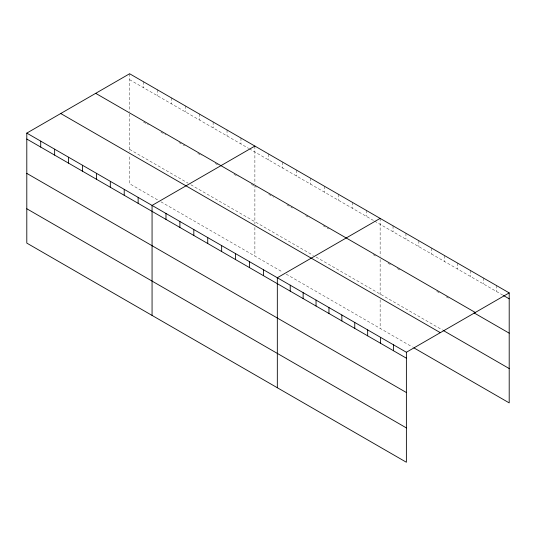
<?xml version="1.0" encoding="UTF-8"?>
<svg xmlns="http://www.w3.org/2000/svg" width="536" height="536" viewBox="0 0 536 536"><rect width="100%" height="100%" fill="white"/><g stroke="black" fill="none" stroke-linecap="round" stroke-linejoin="round"><path stroke-width="0.4" stroke-dasharray="2.68 2.01" d="M129.618 79.683L248.617 148.385M249.314 148.787L373.88 220.705M374.577 221.107L502.748 295.101M143.534 122.054L148.405 124.868M160.934 132.104L165.805 134.911M179.031 142.549L184.592 145.759M197.818 153.397L201.992 155.809M215.217 163.44L217.998 165.048M234.004 174.287L238.178 176.699M251.404 184.33L254.185 185.938M256.275 187.144L254.881 186.34L254.881 224.175M268.797 194.374L273.668 197.188M286.894 204.826L292.462 208.035M305.681 215.673L309.855 218.078M323.081 225.716L328.648 228.926M373.183 254.64L375.964 256.248M388.031 263.216L390.898 264.871M397.35 268.596L400.218 270.251M436.786 291.363L439.654 293.018M446.106 296.743L448.974 298.398M129.618 149.403L188.076 183.151M190.856 184.759L313.339 255.471M316.119 257.079L442.522 330.055M157.457 199.814L129.618 183.741L129.618 155.125M160.934 201.824L282.72 272.134M286.197 274.144L412.405 347.013M496.296 285.44L496.296 291.376M483.392 277.99L483.392 283.926M470.481 270.539L470.481 276.476M457.577 263.089L457.577 269.025M444.672 255.639L444.672 261.575M431.768 248.188L431.768 254.124M418.857 240.738L418.857 246.674M405.953 233.287L405.953 239.224M393.049 225.837L393.049 231.773M380.145 218.387L380.145 256.208M380.145 259.444L380.145 296.495M380.145 299.765L380.145 328.38M366.222 210.346L366.222 216.283M352.306 202.313L352.306 208.249M338.39 194.28L338.39 200.216M324.468 186.24L324.468 192.176M310.552 178.207L310.552 184.143M296.636 170.173L296.636 176.11M282.72 162.133L282.72 168.07M268.797 154.1L268.797 160.036M254.881 146.067L254.881 183.888M254.881 227.445L254.881 256.061M240.965 138.027L240.965 143.963M227.043 129.993L227.043 135.93M213.127 121.96L213.127 127.896M199.211 113.92L199.211 119.856M185.289 105.887L185.289 111.823M171.373 97.854L171.373 103.79M157.457 89.814L157.457 95.75M143.534 81.78L143.534 87.716M129.618 73.747L129.618 111.568M129.618 114.021L129.618 151.856"/><path stroke-width="0.8" d="M26.8 133.109L406.382 352.259L406.382 462.253L26.8 243.103L26.8 133.109L129.618 73.747L509.2 292.897L509.2 402.891L413.839 347.837M254.881 146.067L152.063 205.429L152.063 315.423M380.145 218.387L277.326 277.749L277.326 387.742M406.382 352.259L509.2 292.897M503.465 295.517L509.2 298.827M95.689 93.338L475.271 312.481M474.065 312.89L509.2 333.171M443.238 330.471L509.2 368.554M60.729 113.518L440.311 332.668M26.8 139.045L406.382 358.189M26.8 173.383L406.382 392.533M26.8 208.765L406.382 427.916M393.478 344.802L393.478 350.738M380.567 337.352L380.567 343.288M367.663 329.901L367.663 335.838M354.758 322.451L354.758 328.387M341.854 315L341.854 320.937M328.95 307.55L328.95 313.486M316.039 300.1L316.039 306.036M303.135 292.649L303.135 298.586M290.231 285.199L290.231 291.135M263.404 269.709L263.404 275.645M249.488 261.675L249.488 267.611M235.572 253.642L235.572 259.578M221.649 245.602L221.649 251.538M207.734 237.569L207.734 243.505M193.818 229.535L193.818 235.472M179.895 221.495L179.895 227.431M165.979 213.462L165.979 219.398M138.141 197.389L138.141 203.325M124.225 189.355L124.225 195.292M110.309 181.322L110.309 187.258M96.393 173.282L96.393 179.218M82.47 165.249L82.47 171.185M68.554 157.216L68.554 163.152M54.639 149.175L54.639 155.112M40.716 141.142L40.716 147.078"/></g></svg>
